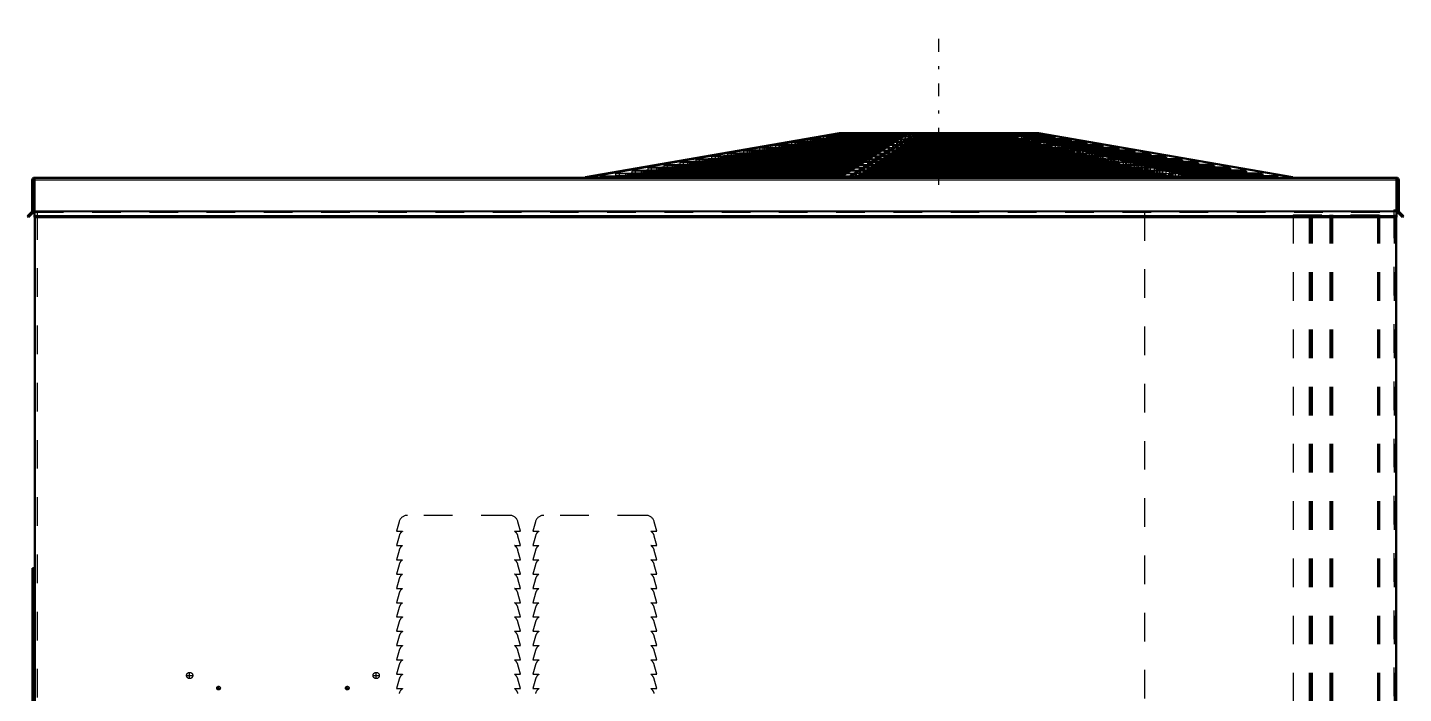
# Model space of a CAD drawing. Header units: inches. Extents: x -24.5 to 24.2, y -0.3 to 59.
# Drawn here: x -24.04 to 24.04, y 35.78 to 59.05 of the extents above; entities that cross this region are included whole.
import ezdxf

# ---------------------------------------------------------------- set-up
doc = ezdxf.new("R2010")
doc.units = ezdxf.units.IN
doc.header["$MEASUREMENT"] = 0
doc.linetypes.add('Center', pattern=[1.5, 0.45, -0.5, 0.05, -0.5])
doc.linetypes.add('Dashed', pattern=[2, 1, -1])
for name, color, linetype, lineweight in [('2d ConnectionPoints', 7, 'Continuous', 50), ('AM_0', 7, 'Continuous', 50), ('AM_4', 3, 'Continuous', 25), ('AM_7', 7, 'Center', 25), ('AM_9', 6, 'Dashed', 25)]:
    doc.layers.add(name, color=color, linetype=linetype, lineweight=lineweight)

msp = doc.modelspace()

# ---------------------------------------------------------------- linework, layer by layer
at = {"layer": '2d ConnectionPoints'}
msp.add_point((0, 53.8), dxfattribs=at)
msp.add_point((0, 53.8), dxfattribs=at)
at = {"layer": 'AM_0'}
for p, q in [((4.33, 55.358), (-4.546, 53.817)), ((-4.465, 53.817), (4.411, 55.358)), ((11.288, 55.358), (4.33, 55.358)), ((6.737, 55.358), (4.358, 53.817)), ((4.497, 55.329), (4.39, 55.309)), ((4.39, 55.309), (6.66, 55.309)), ((4.39, 55.309), (4.39, 55.25)), ((4.497, 55.329), (6.691, 55.329)), ((4.653, 55.358), (4.653, 55.329)), ((4.66, 53.817), (7.039, 55.358)), ((7.062, 55.329), (7.033, 55.309)), ((7.033, 55.309), (10.231, 55.309)), ((7.033, 55.309), (7.033, 55.25)), ((7.062, 55.329), (10.152, 55.329)), ((7.104, 55.358), (7.104, 55.329)), ((10.038, 55.358), (10.038, 55.329)), ((10.231, 55.309), (10.152, 55.329)), ((10.215, 55.358), (16.713, 53.817)), ((10.231, 55.309), (10.231, 55.25)), ((16.935, 53.817), (10.437, 55.358)), ((10.573, 55.329), (11.283, 55.329)), ((10.657, 55.309), (11.394, 55.309)), ((11.121, 55.329), (11.121, 55.358)), ((11.394, 55.309), (11.283, 55.329)), ((11.288, 55.358), (20.164, 53.817)), ((11.394, 55.25), (11.394, 55.309)), ((1.911, 54.852), (1.795, 54.83)), ((1.795, 54.83), (1.795, 54.752)), ((1.795, 54.83), (5.922, 54.83)), ((1.911, 54.852), (5.955, 54.852)), ((2.45, 54.951), (2.333, 54.93)), ((2.333, 54.93), (2.333, 54.852)), ((2.333, 54.93), (6.073, 54.93)), ((2.45, 54.951), (6.106, 54.951)), ((2.988, 55.051), (2.872, 55.029)), ((2.872, 55.029), (2.872, 54.951)), ((2.872, 55.029), (6.228, 55.029)), ((2.988, 55.051), (6.261, 55.051)), ((3.517, 55.148), (3.401, 55.127)), ((3.401, 55.127), (3.401, 55.051)), ((3.401, 55.127), (6.379, 55.127)), ((3.517, 55.148), (6.413, 55.148)), ((4.067, 55.25), (3.951, 55.228)), ((3.951, 55.228), (3.951, 55.148)), ((3.951, 55.228), (6.534, 55.228)), ((4.067, 55.25), (6.567, 55.25)), ((6.369, 54.852), (6.338, 54.83)), ((6.338, 54.83), (12.131, 54.83)), ((6.338, 54.83), (6.338, 54.752)), ((6.369, 54.852), (12.046, 54.852)), ((6.513, 54.951), (6.482, 54.93)), ((6.482, 54.93), (11.737, 54.93)), ((6.482, 54.93), (6.482, 54.852)), ((6.513, 54.951), (11.651, 54.951)), ((6.658, 55.051), (6.627, 55.029)), ((6.627, 55.029), (11.342, 55.029)), ((6.627, 55.029), (6.627, 54.951)), ((6.658, 55.051), (11.257, 55.051)), ((6.799, 55.148), (6.768, 55.127)), ((6.768, 55.127), (10.955, 55.127)), ((6.768, 55.127), (6.768, 55.051)), ((6.799, 55.148), (10.87, 55.148)), ((6.947, 55.25), (6.916, 55.228)), ((6.916, 55.228), (10.552, 55.228)), ((6.916, 55.228), (6.916, 55.148)), ((6.947, 55.25), (10.467, 55.25)), ((10.552, 55.228), (10.467, 55.25)), ((10.552, 55.228), (10.552, 55.148)), ((10.955, 55.127), (10.87, 55.148)), ((10.908, 55.25), (11.728, 55.25)), ((10.955, 55.127), (10.955, 55.051)), ((10.998, 55.228), (11.848, 55.228)), ((11.342, 55.029), (11.257, 55.051)), ((11.336, 55.148), (12.297, 55.148)), ((11.342, 55.029), (11.342, 54.951)), ((11.426, 55.127), (12.417, 55.127)), ((11.737, 54.93), (11.651, 54.951)), ((11.848, 55.228), (11.728, 55.25)), ((11.737, 54.93), (11.737, 54.852)), ((11.747, 55.051), (12.844, 55.051)), ((11.838, 55.029), (12.964, 55.029)), ((11.848, 55.148), (11.848, 55.228)), ((12.131, 54.83), (12.046, 54.852)), ((12.131, 54.83), (12.131, 54.752)), ((12.166, 54.951), (13.401, 54.951)), ((12.257, 54.93), (13.522, 54.93)), ((12.417, 55.127), (12.297, 55.148)), ((12.417, 55.051), (12.417, 55.127)), ((12.586, 54.852), (13.959, 54.852)), ((12.676, 54.83), (14.079, 54.83)), ((12.964, 55.029), (12.844, 55.051)), ((12.964, 54.951), (12.964, 55.029)), ((13.522, 54.93), (13.401, 54.951)), ((13.522, 54.852), (13.522, 54.93)), ((14.079, 54.83), (13.959, 54.852)), ((14.079, 54.752), (14.079, 54.83)), ((-0.784, 54.354), (-0.9, 54.333)), ((-0.9, 54.333), (-0.9, 54.255)), ((-0.9, 54.333), (5.152, 54.333)), ((-0.784, 54.354), (5.186, 54.354)), ((-0.245, 54.454), (-0.36, 54.432)), ((-0.36, 54.432), (-0.36, 54.354)), ((-0.36, 54.432), (5.307, 54.432)), ((-0.245, 54.454), (5.34, 54.454)), ((0.295, 54.553), (0.179, 54.532)), ((0.179, 54.532), (0.179, 54.454)), ((0.179, 54.532), (5.461, 54.532)), ((0.295, 54.553), (5.495, 54.553)), ((0.833, 54.653), (0.717, 54.631)), ((0.717, 54.631), (0.717, 54.553)), ((0.717, 54.631), (5.612, 54.631)), ((0.833, 54.653), (5.646, 54.653)), ((1.372, 54.752), (1.256, 54.731)), ((1.256, 54.731), (1.256, 54.653)), ((1.256, 54.731), (5.767, 54.731)), ((1.372, 54.752), (5.8, 54.752)), ((5.647, 54.354), (5.616, 54.333)), ((5.616, 54.333), (14.103, 54.333)), ((5.616, 54.333), (5.616, 54.255)), ((5.647, 54.354), (14.018, 54.354)), ((5.791, 54.454), (5.76, 54.432)), ((5.76, 54.432), (13.708, 54.432)), ((5.76, 54.432), (5.76, 54.354)), ((5.791, 54.454), (13.624, 54.454)), ((5.936, 54.553), (5.905, 54.532)), ((5.905, 54.532), (13.314, 54.532)), ((5.905, 54.532), (5.905, 54.454)), ((5.936, 54.553), (13.229, 54.553)), ((6.08, 54.653), (6.049, 54.631)), ((6.049, 54.631), (12.92, 54.631)), ((6.049, 54.631), (6.049, 54.553)), ((6.08, 54.653), (12.835, 54.653)), ((6.224, 54.752), (6.193, 54.731)), ((6.193, 54.731), (12.525, 54.731)), ((6.193, 54.731), (6.193, 54.653)), ((6.224, 54.752), (12.44, 54.752)), ((12.525, 54.731), (12.44, 54.752)), ((12.525, 54.731), (12.525, 54.653)), ((12.92, 54.631), (12.835, 54.653)), ((12.92, 54.631), (12.92, 54.553)), ((13.006, 54.752), (14.517, 54.752)), ((13.096, 54.731), (14.637, 54.731)), ((13.314, 54.532), (13.229, 54.553)), ((13.314, 54.532), (13.314, 54.454)), ((13.425, 54.653), (15.075, 54.653)), ((13.516, 54.631), (15.195, 54.631)), ((13.708, 54.432), (13.624, 54.454)), ((13.708, 54.432), (13.708, 54.354)), ((13.844, 54.553), (15.632, 54.553)), ((13.935, 54.532), (15.752, 54.532)), ((14.103, 54.333), (14.018, 54.354)), ((14.103, 54.333), (14.103, 54.255)), ((14.264, 54.454), (16.19, 54.454)), ((14.354, 54.432), (16.31, 54.432)), ((14.637, 54.731), (14.517, 54.752)), ((14.637, 54.653), (14.637, 54.731)), ((14.684, 54.354), (16.748, 54.354)), ((14.774, 54.333), (16.868, 54.333)), ((15.195, 54.631), (15.075, 54.653)), ((15.195, 54.553), (15.195, 54.631)), ((15.752, 54.532), (15.632, 54.553)), ((15.752, 54.454), (15.752, 54.532)), ((16.31, 54.432), (16.19, 54.454)), ((16.31, 54.354), (16.31, 54.432)), ((16.868, 54.333), (16.748, 54.354)), ((16.868, 54.255), (16.868, 54.333)), ((-3.478, 53.857), (-3.594, 53.835)), ((-3.478, 53.857), (4.417, 53.857)), ((-2.949, 53.954), (-3.065, 53.933)), ((-3.065, 53.933), (-3.065, 53.857)), ((-3.065, 53.933), (4.535, 53.933)), ((-2.949, 53.954), (4.568, 53.954)), ((-2.399, 54.056), (-2.515, 54.034)), ((-2.515, 54.034), (-2.515, 53.954)), ((-2.515, 54.034), (4.693, 54.034)), ((-2.399, 54.056), (4.726, 54.056)), ((-1.861, 54.155), (-1.977, 54.134)), ((-1.977, 54.134), (-1.977, 54.056)), ((-1.977, 54.134), (4.847, 54.134)), ((-1.861, 54.155), (4.88, 54.155)), ((-1.322, 54.255), (-1.438, 54.233)), ((-1.438, 54.233), (-1.438, 54.155)), ((-1.438, 54.233), (4.998, 54.233)), ((-1.322, 54.255), (5.031, 54.255)), ((4.925, 53.857), (4.894, 53.835)), ((4.925, 53.857), (15.991, 53.857)), ((5.067, 53.954), (5.036, 53.933)), ((5.036, 53.933), (15.689, 53.933)), ((5.036, 53.933), (5.036, 53.857)), ((5.067, 53.954), (15.604, 53.954)), ((5.214, 54.056), (5.183, 54.034)), ((5.183, 54.034), (15.285, 54.034)), ((5.183, 54.034), (5.183, 53.954)), ((5.214, 54.056), (15.201, 54.056)), ((5.358, 54.155), (5.327, 54.134)), ((5.327, 54.134), (14.892, 54.134)), ((5.327, 54.134), (5.327, 54.056)), ((5.358, 54.155), (14.807, 54.155)), ((5.503, 54.255), (5.472, 54.233)), ((5.472, 54.233), (14.497, 54.233)), ((5.472, 54.233), (5.472, 54.155)), ((5.503, 54.255), (14.412, 54.255)), ((14.497, 54.233), (14.412, 54.255)), ((14.497, 54.233), (14.497, 54.155)), ((14.892, 54.134), (14.807, 54.155)), ((14.892, 54.134), (14.892, 54.056)), ((15.102, 54.255), (17.305, 54.255)), ((15.193, 54.233), (17.425, 54.233)), ((15.285, 54.034), (15.201, 54.056)), ((15.285, 54.034), (15.285, 53.954)), ((15.522, 54.155), (17.863, 54.155)), ((15.689, 53.933), (15.604, 53.954)), ((15.612, 54.134), (17.983, 54.134)), ((15.689, 53.933), (15.689, 53.857)), ((15.944, 54.056), (18.42, 54.056)), ((16.075, 53.835), (15.991, 53.857)), ((16.031, 54.034), (18.54, 54.034)), ((16.369, 53.954), (18.99, 53.954)), ((16.46, 53.933), (19.11, 53.933)), ((16.781, 53.857), (19.537, 53.857)), ((17.425, 54.233), (17.305, 54.255)), ((17.425, 54.155), (17.425, 54.233)), ((17.983, 54.134), (17.863, 54.155)), ((17.983, 54.056), (17.983, 54.134)), ((18.54, 54.034), (18.42, 54.056)), ((18.54, 53.954), (18.54, 54.034)), ((19.11, 53.933), (18.99, 53.954)), ((19.11, 53.857), (19.11, 53.933)), ((19.657, 53.835), (19.537, 53.857)), ((-23.877, 53.72), (-23.877, 52.636)), ((23.797, 53.8), (-23.797, 53.8)), ((-23.797, 53.8), (-23.797, 52.426)), ((-23.782, 53.8), (-23.782, 53.793)), ((23.782, 53.793), (-23.782, 53.793)), ((-4.546, 53.817), (-4.465, 53.817)), ((-4.546, 53.817), (-4.546, 53.8)), ((-4.465, 53.817), (-4.465, 53.8)), ((-3.594, 53.835), (-3.594, 53.8)), ((-3.594, 53.835), (4.384, 53.835)), ((4.358, 53.817), (4.66, 53.817)), ((4.358, 53.817), (4.358, 53.8)), ((4.66, 53.817), (4.66, 53.8)), ((4.894, 53.835), (16.075, 53.835)), ((4.894, 53.835), (4.894, 53.8)), ((16.075, 53.835), (16.075, 53.8)), ((16.713, 53.817), (16.713, 53.8)), ((16.713, 53.817), (16.935, 53.817)), ((16.871, 53.835), (19.657, 53.835)), ((16.935, 53.817), (16.935, 53.8)), ((19.657, 53.8), (19.657, 53.835)), ((20.164, 53.817), (20.164, 53.8)), ((23.782, 53.8), (23.782, 53.793)), ((23.797, 53.8), (23.797, 52.426)), ((23.878, 52.636), (23.878, 53.72)), ((-23.887, 52.612), (-24.041, 52.459)), ((-24.041, 52.459), (-24.008, 52.426)), ((-24.008, 52.426), (-23.812, 52.622)), ((-23.812, 52.622), (-23.797, 52.622)), ((23.797, 52.459), (-23.797, 52.459)), ((23.797, 52.426), (-23.797, 52.426)), ((-23.782, 52.426), (-23.782, 4.475)), ((23.782, 52.426), (23.782, 4.475)), ((23.797, 52.622), (23.812, 52.622)), ((23.812, 52.622), (24.008, 52.426)), ((24.041, 52.459), (23.887, 52.612)), ((24.008, 52.426), (24.041, 52.459)), ((-23.861, 40.159), (-23.782, 40.159)), ((-23.861, 40.159), (-23.861, 29)), ((-23.861, 39.659), (-23.782, 39.659)), ((-23.861, 38.346), (-23.782, 38.346))]:
    msp.add_line(p, q, dxfattribs=at)
for centre, radius, start, end in [((-23.798, 53.72), 0.08, 90, 180), ((23.798, 53.72), 0.08, 360, 90), ((-23.911, 52.636), 0.034, 315, 360), ((23.911, 52.636), 0.034, 180, 225)]:
    msp.add_arc(centre, radius, start, end, dxfattribs=at)
at = {"layer": 'AM_4'}
for p, q in [((23.797, 53.72), (-23.797, 53.72)), ((23.797, 52.636), (-23.797, 52.636)), ((23.797, 52.612), (-23.797, 52.612))]:
    msp.add_line(p, q, dxfattribs=at)
at = {"layer": 'AM_7'}
for p, q in [((7.809, 53.55), (7.809, 59.05)), ((-18.489, 36.412), (-18.261, 36.412)), ((-18.375, 36.298), (-18.375, 36.526)), ((-11.971, 36.412), (-11.743, 36.412)), ((-11.857, 36.298), (-11.857, 36.526)), ((-17.433, 35.97), (-17.299, 35.97)), ((-17.366, 35.903), (-17.366, 36.037)), ((-12.933, 35.97), (-12.799, 35.97)), ((-12.866, 35.903), (-12.866, 36.037))]:
    msp.add_line(p, q, dxfattribs=at)
at = {"layer": 'AM_9'}
for p, q in [((-1.317, 53.817), (5.181, 55.358)), ((5.403, 55.358), (-1.095, 53.817)), ((4.335, 55.329), (4.224, 55.309)), ((4.224, 55.309), (4.224, 53.8)), ((4.39, 55.309), (4.224, 55.309)), ((4.309, 55.309), (4.416, 55.329)), ((4.309, 55.309), (4.309, 53.8)), ((4.335, 55.329), (4.335, 53.8)), ((4.496, 55.329), (4.335, 55.329)), ((4.416, 55.329), (4.416, 53.8)), ((4.496, 55.358), (4.496, 53.8)), ((4.497, 55.329), (4.497, 53.8)), ((4.572, 55.358), (4.572, 53.8)), ((4.653, 55.329), (4.653, 53.8)), ((4.742, 55.358), (4.742, 55.016)), ((4.844, 55.308), (4.844, 55.358)), ((4.844, 55.308), (7.542, 55.308)), ((4.868, 55.308), (4.868, 55.358)), ((4.905, 55.308), (4.905, 55.358)), ((4.928, 55.308), (4.928, 55.358)), ((5.117, 55.016), (5.117, 55.358)), ((5.244, 55.329), (5.166, 55.309)), ((5.166, 55.309), (5.166, 53.8)), ((5.244, 55.329), (5.244, 53.8)), ((5.359, 55.358), (5.359, 53.8)), ((5.387, 55.309), (5.466, 55.329)), ((5.387, 55.309), (5.387, 53.8)), ((5.466, 55.329), (5.466, 53.8)), ((5.58, 55.358), (5.58, 53.8)), ((5.613, 55.016), (5.613, 55.358)), ((5.988, 55.016), (5.988, 55.358)), ((6.495, 55.308), (6.495, 55.358)), ((6.506, 55.308), (6.506, 55.358)), ((6.555, 55.308), (6.555, 55.358)), ((6.565, 55.308), (6.565, 55.358)), ((7.033, 55.309), (6.66, 55.309)), ((7.062, 55.329), (6.691, 55.329)), ((6.731, 55.309), (6.76, 55.329)), ((6.731, 55.309), (6.731, 53.8)), ((6.76, 55.329), (6.76, 53.8)), ((6.801, 55.358), (6.801, 53.8)), ((7.062, 55.329), (7.062, 53.8)), ((7.076, 55.308), (7.076, 55.358)), ((7.091, 55.308), (7.091, 55.358)), ((7.104, 55.329), (7.104, 53.8)), ((7.179, 55.308), (7.179, 55.358)), ((7.192, 55.308), (7.192, 55.358)), ((7.434, 55.016), (7.434, 55.358)), ((7.484, 55.308), (7.484, 55.358)), ((7.499, 55.308), (7.499, 55.358)), ((7.53, 55.308), (7.53, 55.358)), ((7.542, 55.308), (7.542, 55.358)), ((8.076, 55.308), (8.076, 55.358)), ((8.076, 55.308), (10.774, 55.308)), ((8.088, 55.308), (8.088, 55.358)), ((8.119, 55.308), (8.119, 55.358)), ((8.134, 55.308), (8.134, 55.358)), ((8.184, 55.016), (8.184, 55.358)), ((8.426, 55.308), (8.426, 55.358)), ((8.439, 55.308), (8.439, 55.358)), ((8.514, 55.358), (8.514, 53.8)), ((8.527, 55.308), (8.527, 55.358)), ((8.542, 55.308), (8.542, 55.358)), ((8.556, 55.329), (8.585, 55.309)), ((8.556, 55.329), (8.556, 53.8)), ((10.958, 53.817), (8.579, 55.358)), ((8.585, 55.309), (8.585, 53.8)), ((8.817, 55.358), (8.817, 53.8)), ((8.887, 55.309), (8.858, 55.329)), ((8.858, 55.329), (8.858, 53.8)), ((8.881, 55.358), (11.26, 53.817)), ((8.887, 55.309), (8.887, 53.8)), ((9.053, 55.308), (9.053, 55.358)), ((9.063, 55.308), (9.063, 55.358)), ((9.112, 55.308), (9.112, 55.358)), ((9.123, 55.308), (9.123, 55.358)), ((9.63, 55.358), (9.63, 55.016)), ((10.005, 55.016), (10.005, 55.358)), ((10.038, 55.329), (10.038, 53.8)), ((10.573, 55.329), (10.152, 55.329)), ((10.152, 55.329), (10.152, 53.8)), ((10.657, 55.309), (10.231, 55.309)), ((10.259, 55.358), (10.259, 53.8)), ((10.374, 55.329), (10.374, 53.8)), ((10.374, 55.329), (10.452, 55.309)), ((10.452, 55.309), (10.452, 53.8)), ((10.501, 55.016), (10.501, 55.358)), ((10.69, 55.308), (10.69, 55.358)), ((10.713, 55.308), (10.713, 55.358)), ((10.75, 55.308), (10.75, 55.358)), ((10.774, 55.308), (10.774, 55.358)), ((10.876, 55.016), (10.876, 55.358)), ((10.965, 55.358), (10.965, 53.8)), ((11.046, 55.358), (11.046, 53.8)), ((11.121, 55.329), (11.228, 55.309)), ((11.121, 55.329), (11.121, 53.8)), ((11.121, 53.8), (11.121, 55.329)), ((11.202, 55.329), (11.202, 53.8)), ((11.309, 55.309), (11.202, 55.329)), ((20.083, 53.817), (11.207, 55.358)), ((11.228, 55.309), (11.228, 53.8)), ((11.283, 53.8), (11.283, 55.329)), ((11.309, 55.309), (11.309, 53.8)), ((1.659, 54.852), (1.539, 54.83)), ((1.539, 54.83), (1.539, 53.8)), ((1.795, 54.83), (1.539, 54.83)), ((1.659, 54.852), (1.659, 53.8)), ((1.911, 54.852), (1.659, 54.852)), ((1.714, 54.83), (1.83, 54.852)), ((1.714, 54.83), (1.714, 53.8)), ((1.83, 54.852), (1.83, 53.8)), ((1.911, 54.852), (1.911, 53.8)), ((2.217, 54.951), (2.096, 54.93)), ((2.096, 54.93), (2.096, 53.8)), ((2.333, 54.93), (2.096, 54.93)), ((2.217, 54.951), (2.217, 53.8)), ((2.45, 54.951), (2.217, 54.951)), ((2.252, 54.93), (2.369, 54.951)), ((2.252, 54.93), (2.252, 53.8)), ((2.333, 54.852), (2.333, 53.8)), ((2.369, 54.951), (2.369, 53.8)), ((2.45, 54.951), (2.45, 53.8)), ((2.774, 55.051), (2.654, 55.029)), ((2.872, 55.029), (2.654, 55.029)), ((2.654, 55.029), (2.654, 53.8)), ((2.774, 55.051), (2.774, 53.8)), ((2.988, 55.051), (2.774, 55.051)), ((2.791, 55.029), (2.907, 55.051)), ((2.791, 55.029), (2.791, 53.8)), ((2.872, 54.951), (2.872, 53.8)), ((2.907, 55.051), (2.907, 53.8)), ((2.988, 55.051), (2.988, 53.8)), ((3.321, 55.148), (3.201, 55.127)), ((3.401, 55.127), (3.201, 55.127)), ((3.201, 55.127), (3.201, 53.8)), ((3.351, 54.852), (3.266, 54.83)), ((3.266, 54.83), (3.266, 53.8)), ((3.32, 55.127), (3.436, 55.148)), ((3.32, 55.127), (3.32, 53.8)), ((3.321, 55.148), (3.321, 53.8)), ((3.517, 55.148), (3.321, 55.148)), ((3.351, 54.852), (3.351, 53.8)), ((3.401, 55.051), (3.401, 53.8)), ((3.436, 55.148), (3.436, 53.8)), ((3.487, 54.83), (3.572, 54.852)), ((3.487, 54.83), (3.487, 53.8)), ((3.517, 55.148), (3.517, 53.8)), ((3.572, 54.852), (3.572, 53.8)), ((3.746, 54.951), (3.66, 54.93)), ((3.66, 54.93), (3.66, 53.8)), ((3.746, 54.951), (3.746, 53.8)), ((3.89, 55.25), (3.77, 55.228)), ((3.77, 55.228), (3.77, 53.8)), ((3.951, 55.228), (3.77, 55.228)), ((3.87, 55.228), (3.986, 55.25)), ((3.87, 55.228), (3.87, 53.8)), ((3.881, 54.93), (3.967, 54.951)), ((3.881, 54.93), (3.881, 53.8)), ((3.89, 55.25), (3.89, 53.8)), ((4.067, 55.25), (3.89, 55.25)), ((3.951, 55.148), (3.951, 53.8)), ((3.967, 54.951), (3.967, 53.8)), ((3.986, 55.25), (3.986, 53.8)), ((4.14, 55.051), (4.055, 55.029)), ((4.055, 55.029), (4.055, 53.8)), ((4.067, 55.25), (4.067, 53.8)), ((4.14, 55.051), (4.14, 53.8)), ((4.276, 55.029), (4.361, 55.051)), ((4.276, 55.029), (4.276, 53.8)), ((4.361, 55.051), (4.361, 53.8)), ((4.39, 55.25), (4.39, 53.8)), ((4.527, 55.148), (4.442, 55.127)), ((4.442, 55.127), (4.442, 53.8)), ((4.527, 55.148), (4.527, 53.8)), ((4.663, 55.127), (4.748, 55.148)), ((4.663, 55.127), (4.663, 53.8)), ((4.742, 55.016), (5.988, 55.016)), ((4.748, 55.148), (4.748, 53.8)), ((4.929, 55.25), (4.844, 55.228)), ((4.844, 55.228), (4.844, 53.8)), ((4.929, 55.25), (4.929, 53.8)), ((5.066, 55.228), (5.151, 55.25)), ((5.066, 55.228), (5.066, 53.8)), ((5.151, 55.25), (5.151, 53.8)), ((6.338, 54.83), (5.922, 54.83)), ((6.369, 54.852), (5.955, 54.852)), ((6.036, 54.83), (6.067, 54.852)), ((6.036, 54.83), (6.036, 53.8)), ((6.067, 54.852), (6.067, 53.8)), ((6.482, 54.93), (6.073, 54.93)), ((6.513, 54.951), (6.106, 54.951)), ((6.18, 54.93), (6.211, 54.951)), ((6.18, 54.93), (6.18, 53.8)), ((6.211, 54.951), (6.211, 53.8)), ((6.627, 55.029), (6.228, 55.029)), ((6.658, 55.051), (6.261, 55.051)), ((6.324, 55.029), (6.355, 55.051)), ((6.324, 55.029), (6.324, 53.8)), ((6.355, 55.051), (6.355, 53.8)), ((6.369, 54.852), (6.369, 53.8)), ((6.768, 55.127), (6.379, 55.127)), ((6.799, 55.148), (6.413, 55.148)), ((6.466, 55.127), (6.497, 55.148)), ((6.466, 55.127), (6.466, 53.8)), ((6.482, 54.852), (6.482, 53.8)), ((6.497, 55.148), (6.497, 53.8)), ((6.513, 54.951), (6.513, 53.8)), ((6.916, 55.228), (6.534, 55.228)), ((6.947, 55.25), (6.567, 55.25)), ((6.613, 55.228), (6.644, 55.25)), ((6.613, 55.228), (6.613, 53.8)), ((6.627, 54.951), (6.627, 53.8)), ((6.644, 55.25), (6.644, 53.8)), ((6.658, 55.051), (6.658, 53.8)), ((6.768, 55.051), (6.768, 53.8)), ((6.799, 55.148), (6.799, 53.8)), ((6.916, 55.148), (6.916, 53.8)), ((6.947, 55.25), (6.947, 53.8)), ((7.033, 55.25), (7.033, 53.8)), ((7.434, 55.016), (8.184, 55.016)), ((8.671, 55.25), (8.702, 55.228)), ((8.671, 55.25), (8.671, 53.8)), ((8.702, 55.228), (8.702, 53.8)), ((8.819, 55.148), (8.819, 53.8)), ((8.819, 55.148), (8.85, 55.127)), ((8.85, 55.127), (8.85, 53.8)), ((8.96, 55.051), (8.991, 55.029)), ((8.96, 55.051), (8.96, 53.8)), ((9.005, 55.228), (8.974, 55.25)), ((8.974, 55.25), (8.974, 53.8)), ((8.991, 55.029), (8.991, 53.8)), ((9.005, 55.228), (9.005, 53.8)), ((9.105, 54.951), (9.136, 54.93)), ((9.105, 54.951), (9.105, 53.8)), ((9.152, 55.127), (9.121, 55.148)), ((9.121, 55.148), (9.121, 53.8)), ((9.136, 54.93), (9.136, 53.8)), ((9.152, 55.127), (9.152, 53.8)), ((9.249, 54.852), (9.28, 54.83)), ((9.249, 54.852), (9.249, 53.8)), ((9.294, 55.029), (9.263, 55.051)), ((9.263, 55.051), (9.263, 53.8)), ((9.28, 54.83), (9.28, 53.8)), ((9.294, 55.029), (9.294, 53.8)), ((9.438, 54.93), (9.407, 54.951)), ((9.407, 54.951), (9.407, 53.8)), ((9.438, 54.93), (9.438, 53.8)), ((9.582, 54.83), (9.551, 54.852)), ((9.551, 54.852), (9.551, 53.8)), ((9.582, 54.83), (9.582, 53.8)), ((9.63, 55.016), (10.876, 55.016)), ((10.231, 55.25), (10.231, 53.8)), ((10.908, 55.25), (10.467, 55.25)), ((10.467, 55.25), (10.467, 53.8)), ((10.552, 55.148), (10.551, 53.8)), ((10.998, 55.228), (10.552, 55.228)), ((10.689, 55.25), (10.689, 53.8)), ((10.689, 55.25), (10.774, 55.228)), ((10.774, 55.228), (10.774, 53.8)), ((11.336, 55.148), (10.87, 55.148)), ((10.87, 55.148), (10.87, 53.8)), ((11.426, 55.127), (10.955, 55.127)), ((10.955, 55.051), (10.955, 53.8)), ((11.091, 55.148), (11.091, 53.8)), ((11.091, 55.148), (11.176, 55.127)), ((11.176, 55.127), (11.176, 53.8)), ((11.257, 55.051), (11.747, 55.051)), ((11.257, 55.051), (11.257, 53.8)), ((11.838, 55.029), (11.342, 55.029)), ((11.342, 54.951), (11.342, 53.8)), ((11.394, 53.8), (11.394, 55.25)), ((11.478, 55.051), (11.478, 53.8)), ((11.478, 55.051), (11.563, 55.029)), ((11.551, 55.25), (11.551, 53.8)), ((11.551, 55.25), (11.667, 55.228)), ((11.563, 55.029), (11.563, 53.8)), ((11.632, 55.25), (11.632, 53.8)), ((11.748, 55.228), (11.632, 55.25)), ((11.651, 54.951), (12.166, 54.951)), ((11.651, 54.951), (11.651, 53.8)), ((11.667, 55.228), (11.667, 53.8)), ((11.728, 53.8), (11.728, 55.25)), ((12.257, 54.93), (11.737, 54.93)), ((11.737, 54.852), (11.737, 53.8)), ((11.748, 55.228), (11.748, 53.8)), ((11.848, 53.8), (11.848, 55.148)), ((11.872, 54.951), (11.872, 53.8)), ((11.872, 54.951), (11.958, 54.93)), ((11.958, 54.93), (11.958, 53.8)), ((12.586, 54.852), (12.046, 54.852)), ((12.046, 54.852), (12.046, 53.8)), ((12.101, 55.148), (12.101, 53.8)), ((12.101, 55.148), (12.217, 55.127)), ((12.676, 54.83), (12.131, 54.83)), ((12.182, 55.148), (12.182, 53.8)), ((12.298, 55.127), (12.182, 55.148)), ((12.217, 55.127), (12.217, 53.8)), ((12.267, 54.852), (12.267, 53.8)), ((12.267, 54.852), (12.352, 54.83)), ((12.297, 53.8), (12.297, 55.148)), ((12.298, 55.127), (12.298, 53.8)), ((12.352, 54.83), (12.352, 53.8)), ((12.417, 53.8), (12.417, 55.051)), ((12.63, 55.051), (12.746, 55.029)), ((12.63, 55.051), (12.63, 53.8)), ((12.711, 55.051), (12.711, 53.8)), ((12.827, 55.029), (12.711, 55.051)), ((12.746, 55.029), (12.746, 53.8)), ((12.827, 55.029), (12.827, 53.8)), ((12.844, 53.8), (12.844, 55.051)), ((12.964, 53.8), (12.964, 54.951)), ((13.168, 54.951), (13.168, 53.8)), ((13.168, 54.951), (13.285, 54.93)), ((13.249, 54.951), (13.249, 53.8)), ((13.366, 54.93), (13.249, 54.951)), ((13.285, 54.93), (13.285, 53.8)), ((13.366, 54.93), (13.366, 53.8)), ((13.401, 53.8), (13.401, 54.951)), ((13.522, 53.8), (13.522, 54.852)), ((13.707, 54.852), (13.823, 54.83)), ((13.707, 54.852), (13.707, 53.8)), ((13.788, 54.852), (13.788, 53.8)), ((13.904, 54.83), (13.788, 54.852)), ((13.823, 54.83), (13.823, 53.8)), ((13.904, 54.83), (13.904, 53.8)), ((13.959, 53.8), (13.959, 54.852)), ((-1.13, 54.354), (-1.25, 54.333)), ((-1.25, 54.333), (-1.25, 53.8)), ((-0.9, 54.333), (-1.25, 54.333)), ((-1.13, 54.354), (-1.13, 53.8)), ((-0.784, 54.354), (-1.13, 54.354)), ((-0.981, 54.333), (-0.865, 54.354)), ((-0.981, 54.333), (-0.981, 53.8)), ((-0.865, 54.354), (-0.865, 53.8)), ((-0.784, 54.354), (-0.784, 53.8)), ((-0.572, 54.454), (-0.692, 54.432)), ((-0.692, 54.432), (-0.692, 53.8)), ((-0.36, 54.432), (-0.692, 54.432)), ((-0.572, 54.454), (-0.572, 53.8)), ((-0.245, 54.454), (-0.572, 54.454)), ((-0.441, 54.432), (-0.326, 54.454)), ((-0.441, 54.432), (-0.441, 53.8)), ((-0.36, 54.354), (-0.36, 53.8)), ((-0.326, 54.454), (-0.326, 53.8)), ((-0.245, 54.454), (-0.245, 53.8)), ((-0.014, 54.553), (-0.134, 54.532)), ((0.179, 54.532), (-0.134, 54.532)), ((-0.134, 54.532), (-0.134, 53.8)), ((-0.014, 54.553), (-0.014, 53.8)), ((0.295, 54.553), (-0.014, 54.553)), ((0.098, 54.532), (0.214, 54.553)), ((0.098, 54.532), (0.098, 53.8)), ((0.179, 54.454), (0.179, 53.8)), ((0.214, 54.553), (0.214, 53.8)), ((0.295, 54.553), (0.295, 53.8)), ((0.543, 54.653), (0.423, 54.631)), ((0.423, 54.631), (0.423, 53.8)), ((0.717, 54.631), (0.423, 54.631)), ((0.543, 54.653), (0.543, 53.8)), ((0.833, 54.653), (0.543, 54.653)), ((0.636, 54.631), (0.752, 54.653)), ((0.636, 54.631), (0.636, 53.8)), ((0.717, 54.553), (0.717, 53.8)), ((0.752, 54.653), (0.752, 53.8)), ((0.833, 54.653), (0.833, 53.8)), ((1.101, 54.752), (0.981, 54.731)), ((1.256, 54.731), (0.981, 54.731)), ((0.981, 54.731), (0.981, 53.8)), ((1.101, 54.752), (1.101, 53.8)), ((1.372, 54.752), (1.101, 54.752)), ((1.175, 54.731), (1.291, 54.752)), ((1.175, 54.731), (1.175, 53.8)), ((1.256, 54.653), (1.256, 53.8)), ((1.291, 54.752), (1.291, 53.8)), ((1.378, 54.354), (1.294, 54.333)), ((1.294, 54.333), (1.294, 53.8)), ((1.372, 54.752), (1.372, 53.8)), ((1.378, 54.354), (1.378, 53.8)), ((1.515, 54.333), (1.6, 54.354)), ((1.515, 54.333), (1.515, 53.8)), ((1.6, 54.354), (1.6, 53.8)), ((1.773, 54.454), (1.688, 54.432)), ((1.688, 54.432), (1.688, 53.8)), ((1.773, 54.454), (1.773, 53.8)), ((1.795, 54.752), (1.795, 53.8)), ((1.91, 54.432), (1.994, 54.454)), ((1.91, 54.432), (1.91, 53.8)), ((1.994, 54.454), (1.994, 53.8)), ((2.168, 54.553), (2.083, 54.532)), ((2.083, 54.532), (2.083, 53.8)), ((2.168, 54.553), (2.168, 53.8)), ((2.304, 54.532), (2.389, 54.553)), ((2.304, 54.532), (2.304, 53.8)), ((2.389, 54.553), (2.389, 53.8)), ((2.562, 54.653), (2.477, 54.631)), ((2.477, 54.631), (2.477, 53.8)), ((2.562, 54.653), (2.562, 53.8)), ((2.698, 54.631), (2.783, 54.653)), ((2.698, 54.631), (2.698, 53.8)), ((2.783, 54.653), (2.783, 53.8)), ((2.956, 54.752), (2.871, 54.731)), ((2.871, 54.731), (2.871, 53.8)), ((2.956, 54.752), (2.956, 53.8)), ((3.093, 54.731), (3.178, 54.752)), ((3.093, 54.731), (3.093, 53.8)), ((3.178, 54.752), (3.178, 53.8)), ((5.616, 54.333), (5.152, 54.333)), ((5.647, 54.354), (5.186, 54.354)), ((5.76, 54.432), (5.307, 54.432)), ((5.314, 54.333), (5.345, 54.354)), ((5.314, 54.333), (5.314, 53.8)), ((5.791, 54.454), (5.34, 54.454)), ((5.345, 54.354), (5.345, 53.8)), ((5.458, 54.432), (5.489, 54.454)), ((5.458, 54.432), (5.458, 53.8)), ((5.905, 54.532), (5.461, 54.532)), ((5.489, 54.454), (5.489, 53.8)), ((5.936, 54.553), (5.495, 54.553)), ((5.602, 54.532), (5.633, 54.553)), ((5.602, 54.532), (5.602, 53.8)), ((6.049, 54.631), (5.612, 54.631)), ((5.633, 54.553), (5.633, 53.8)), ((6.08, 54.653), (5.646, 54.653)), ((5.647, 54.354), (5.647, 53.8)), ((5.747, 54.631), (5.778, 54.653)), ((5.747, 54.631), (5.747, 53.8)), ((5.76, 54.354), (5.76, 53.8)), ((6.193, 54.731), (5.767, 54.731)), ((5.778, 54.653), (5.778, 53.8)), ((5.791, 54.454), (5.791, 53.8)), ((6.224, 54.752), (5.8, 54.752)), ((5.891, 54.731), (5.922, 54.752)), ((5.891, 54.731), (5.891, 53.8)), ((5.905, 54.454), (5.905, 53.8)), ((5.922, 54.752), (5.922, 53.8)), ((5.936, 54.553), (5.936, 53.8)), ((6.049, 54.553), (6.049, 53.8)), ((6.08, 54.653), (6.08, 53.8)), ((6.193, 54.653), (6.193, 53.8)), ((6.224, 54.752), (6.224, 53.8)), ((6.338, 54.752), (6.338, 53.8)), ((9.394, 54.752), (9.394, 53.8)), ((9.394, 54.752), (9.425, 54.731)), ((9.425, 54.731), (9.425, 53.8)), ((9.538, 54.653), (9.538, 53.8)), ((9.538, 54.653), (9.569, 54.631)), ((9.569, 54.631), (9.569, 53.8)), ((9.682, 54.553), (9.682, 53.8)), ((9.682, 54.553), (9.713, 54.532)), ((9.727, 54.731), (9.696, 54.752)), ((9.696, 54.752), (9.696, 53.8)), ((9.713, 54.532), (9.713, 53.8)), ((9.727, 54.731), (9.727, 53.8)), ((9.827, 54.454), (9.827, 53.8)), ((9.827, 54.454), (9.858, 54.432)), ((9.871, 54.631), (9.84, 54.653)), ((9.84, 54.653), (9.84, 53.8)), ((9.858, 54.432), (9.858, 53.8)), ((9.871, 54.631), (9.871, 53.8)), ((9.971, 54.354), (10.002, 54.333)), ((9.971, 54.354), (9.971, 53.8)), ((10.016, 54.532), (9.985, 54.553)), ((9.985, 54.553), (9.985, 53.8)), ((10.002, 54.333), (10.002, 53.8)), ((10.016, 54.532), (10.016, 53.8)), ((10.16, 54.432), (10.129, 54.454)), ((10.129, 54.454), (10.129, 53.8)), ((10.16, 54.432), (10.16, 53.8)), ((10.304, 54.333), (10.273, 54.354)), ((10.273, 54.354), (10.273, 53.8)), ((10.304, 54.333), (10.304, 53.8)), ((12.131, 54.752), (12.131, 53.8)), ((13.006, 54.752), (12.44, 54.752)), ((12.44, 54.752), (12.44, 53.8)), ((13.096, 54.731), (12.525, 54.731)), ((12.525, 54.653), (12.525, 53.8)), ((12.662, 54.752), (12.662, 53.8)), ((12.662, 54.752), (12.747, 54.731)), ((12.747, 54.731), (12.747, 53.8)), ((12.835, 54.653), (13.425, 54.653)), ((12.835, 54.653), (12.835, 53.8)), ((13.516, 54.631), (12.92, 54.631)), ((12.92, 54.553), (12.92, 53.8)), ((13.056, 54.653), (13.056, 53.8)), ((13.056, 54.653), (13.141, 54.631)), ((13.141, 54.631), (13.141, 53.8)), ((13.844, 54.553), (13.229, 54.553)), ((13.229, 54.553), (13.229, 53.8)), ((13.935, 54.532), (13.314, 54.532)), ((13.314, 54.454), (13.314, 53.8)), ((13.45, 54.553), (13.45, 53.8)), ((13.45, 54.553), (13.535, 54.532)), ((13.535, 54.532), (13.535, 53.8)), ((14.264, 54.454), (13.624, 54.454)), ((13.624, 54.454), (13.624, 53.8)), ((14.354, 54.432), (13.708, 54.432)), ((13.708, 54.354), (13.708, 53.8)), ((13.845, 54.454), (13.845, 53.8)), ((13.845, 54.454), (13.93, 54.432)), ((13.93, 54.432), (13.93, 53.8)), ((14.018, 54.354), (14.684, 54.354)), ((14.018, 54.354), (14.018, 53.8)), ((14.079, 53.8), (14.079, 54.752)), ((14.774, 54.333), (14.103, 54.333)), ((14.24, 54.354), (14.24, 53.8)), ((14.24, 54.354), (14.324, 54.333)), ((14.246, 54.752), (14.362, 54.731)), ((14.246, 54.752), (14.246, 53.8)), ((14.324, 54.333), (14.324, 53.8)), ((14.327, 54.752), (14.327, 53.8)), ((14.443, 54.731), (14.327, 54.752)), ((14.362, 54.731), (14.362, 53.8)), ((14.443, 54.731), (14.443, 53.8)), ((14.517, 53.8), (14.517, 54.752)), ((14.637, 53.8), (14.637, 54.653)), ((14.785, 54.653), (14.901, 54.631)), ((14.785, 54.653), (14.785, 53.8)), ((14.866, 54.653), (14.866, 53.8)), ((14.982, 54.631), (14.866, 54.653)), ((14.901, 54.631), (14.901, 53.8)), ((14.982, 54.631), (14.982, 53.8)), ((15.075, 53.8), (15.075, 54.653)), ((15.195, 53.8), (15.195, 54.553)), ((15.323, 54.553), (15.323, 53.8)), ((15.323, 54.553), (15.439, 54.532)), ((15.404, 54.553), (15.404, 53.8)), ((15.52, 54.532), (15.404, 54.553)), ((15.439, 54.532), (15.439, 53.8)), ((15.52, 54.532), (15.52, 53.8)), ((15.632, 53.8), (15.632, 54.553)), ((15.752, 53.8), (15.752, 54.454)), ((15.863, 54.454), (15.863, 53.8)), ((15.863, 54.454), (15.978, 54.432)), ((15.944, 54.454), (15.944, 53.8)), ((16.059, 54.432), (15.944, 54.454)), ((15.978, 54.432), (15.978, 53.8)), ((16.059, 54.432), (16.059, 53.8)), ((16.19, 53.8), (16.19, 54.454)), ((16.31, 53.8), (16.31, 54.354)), ((16.402, 54.354), (16.402, 53.8)), ((16.402, 54.354), (16.518, 54.333)), ((16.483, 54.354), (16.483, 53.8)), ((16.599, 54.333), (16.483, 54.354)), ((16.518, 54.333), (16.518, 53.8)), ((16.599, 54.333), (16.599, 53.8)), ((16.748, 53.8), (16.748, 54.354)), ((-3.919, 53.857), (-4.039, 53.835)), ((-3.919, 53.857), (-3.919, 53.8)), ((-3.492, 53.857), (-3.919, 53.857)), ((-3.675, 53.835), (-3.559, 53.857)), ((-3.559, 53.857), (-3.559, 53.8)), ((-3.372, 53.954), (-3.492, 53.933)), ((-3.065, 53.933), (-3.492, 53.933)), ((-3.492, 53.933), (-3.492, 53.8)), ((-3.478, 53.857), (-3.478, 53.8)), ((-3.372, 53.954), (-3.372, 53.8)), ((-2.949, 53.954), (-3.372, 53.954)), ((-3.146, 53.933), (-3.03, 53.954)), ((-3.146, 53.933), (-3.146, 53.8)), ((-3.065, 53.857), (-3.065, 53.8)), ((-3.03, 53.954), (-3.03, 53.8)), ((-2.949, 53.954), (-2.949, 53.8)), ((-2.802, 54.056), (-2.922, 54.034)), ((-2.922, 54.034), (-2.922, 53.8)), ((-2.515, 54.034), (-2.922, 54.034)), ((-2.802, 54.056), (-2.802, 53.8)), ((-2.399, 54.056), (-2.802, 54.056)), ((-2.596, 54.034), (-2.48, 54.056)), ((-2.596, 54.034), (-2.596, 53.8)), ((-2.515, 53.954), (-2.515, 53.8)), ((-2.48, 54.056), (-2.48, 53.8)), ((-2.399, 54.056), (-2.399, 53.8)), ((-2.245, 54.155), (-2.365, 54.134)), ((-2.365, 54.134), (-2.365, 53.8)), ((-1.977, 54.134), (-2.365, 54.134)), ((-2.245, 54.155), (-2.245, 53.8)), ((-1.861, 54.155), (-2.245, 54.155)), ((-2.058, 54.134), (-1.942, 54.155)), ((-2.058, 54.134), (-2.058, 53.8)), ((-1.977, 54.056), (-1.977, 53.8)), ((-1.942, 54.155), (-1.942, 53.8)), ((-1.861, 54.155), (-1.861, 53.8)), ((-1.687, 54.255), (-1.807, 54.233)), ((-1.438, 54.233), (-1.807, 54.233)), ((-1.807, 54.233), (-1.807, 53.8)), ((-1.687, 54.255), (-1.687, 53.8)), ((-1.322, 54.255), (-1.687, 54.255)), ((-1.519, 54.233), (-1.403, 54.255)), ((-1.519, 54.233), (-1.519, 53.8)), ((-1.438, 54.155), (-1.438, 53.8)), ((-1.403, 54.255), (-1.403, 53.8)), ((-1.322, 54.255), (-1.322, 53.8)), ((-0.9, 54.255), (-0.9, 53.8)), ((-0.594, 53.857), (-0.679, 53.835)), ((-0.594, 53.857), (-0.594, 53.8)), ((-0.457, 53.835), (-0.373, 53.857)), ((-0.373, 53.857), (-0.373, 53.8)), ((-0.207, 53.954), (-0.292, 53.933)), ((-0.292, 53.933), (-0.292, 53.8)), ((-0.207, 53.954), (-0.207, 53.8)), ((-0.071, 53.933), (0.014, 53.954)), ((-0.071, 53.933), (-0.071, 53.8)), ((0.014, 53.954), (0.014, 53.8)), ((0.196, 54.056), (0.111, 54.034)), ((0.111, 54.034), (0.111, 53.8)), ((0.196, 54.056), (0.196, 53.8)), ((0.333, 54.034), (0.417, 54.056)), ((0.333, 54.034), (0.333, 53.8)), ((0.417, 54.056), (0.417, 53.8)), ((0.59, 54.155), (0.505, 54.134)), ((0.505, 54.134), (0.505, 53.8)), ((0.59, 54.155), (0.59, 53.8)), ((0.726, 54.134), (0.811, 54.155)), ((0.726, 54.134), (0.726, 53.8)), ((0.811, 54.155), (0.811, 53.8)), ((0.985, 54.255), (0.9, 54.233)), ((0.9, 54.233), (0.9, 53.8)), ((0.985, 54.255), (0.985, 53.8)), ((1.121, 54.233), (1.206, 54.255)), ((1.121, 54.233), (1.121, 53.8)), ((1.206, 54.255), (1.206, 53.8)), ((4.925, 53.857), (4.417, 53.857)), ((5.036, 53.933), (4.535, 53.933)), ((5.067, 53.954), (4.568, 53.954)), ((4.592, 53.835), (4.623, 53.857)), ((4.623, 53.857), (4.623, 53.8)), ((5.183, 54.034), (4.693, 54.034)), ((5.214, 54.056), (4.726, 54.056)), ((4.733, 53.933), (4.764, 53.954)), ((4.733, 53.933), (4.733, 53.8)), ((4.764, 53.954), (4.764, 53.8)), ((5.327, 54.134), (4.847, 54.134)), ((5.358, 54.155), (4.88, 54.155)), ((4.881, 54.034), (4.912, 54.056)), ((4.881, 54.034), (4.881, 53.8)), ((4.912, 54.056), (4.912, 53.8)), ((4.925, 53.857), (4.925, 53.8)), ((5.472, 54.233), (4.998, 54.233)), ((5.025, 54.134), (5.056, 54.155)), ((5.025, 54.134), (5.025, 53.8)), ((5.503, 54.255), (5.031, 54.255)), ((5.036, 53.857), (5.036, 53.8)), ((5.056, 54.155), (5.056, 53.8)), ((5.067, 53.954), (5.067, 53.8)), ((5.169, 54.233), (5.2, 54.255)), ((5.169, 54.233), (5.169, 53.8)), ((5.183, 53.954), (5.183, 53.8)), ((5.2, 54.255), (5.2, 53.8)), ((5.214, 54.056), (5.214, 53.8)), ((5.327, 54.056), (5.327, 53.8)), ((5.358, 54.155), (5.358, 53.8)), ((5.472, 54.155), (5.472, 53.8)), ((5.503, 54.255), (5.503, 53.8)), ((5.616, 54.255), (5.616, 53.8)), ((10.115, 54.255), (10.146, 54.233)), ((10.115, 54.255), (10.115, 53.8)), ((10.146, 54.233), (10.146, 53.8)), ((10.26, 54.155), (10.291, 54.134)), ((10.26, 54.155), (10.26, 53.8)), ((10.291, 54.134), (10.291, 53.8)), ((10.404, 54.056), (10.435, 54.034)), ((10.404, 54.056), (10.404, 53.8)), ((10.449, 54.233), (10.418, 54.255)), ((10.418, 54.255), (10.418, 53.8)), ((10.435, 54.034), (10.435, 53.8)), ((10.449, 54.233), (10.449, 53.8)), ((10.551, 53.954), (10.582, 53.933)), ((10.552, 53.954), (10.552, 53.8)), ((10.593, 54.134), (10.562, 54.155)), ((10.562, 54.155), (10.562, 53.8)), ((10.582, 53.933), (10.582, 53.8)), ((10.593, 54.134), (10.593, 53.8)), ((10.693, 53.857), (10.724, 53.835)), ((10.693, 53.857), (10.693, 53.8)), ((10.737, 54.034), (10.706, 54.056)), ((10.706, 54.056), (10.706, 53.8)), ((10.737, 54.034), (10.737, 53.8)), ((10.885, 53.933), (10.854, 53.954)), ((10.854, 53.954), (10.854, 53.8)), ((10.885, 53.933), (10.885, 53.8)), ((10.995, 53.857), (10.995, 53.8)), ((11.026, 53.835), (10.995, 53.857)), ((14.103, 54.255), (14.103, 53.8)), ((15.102, 54.255), (14.412, 54.255)), ((14.412, 54.255), (14.412, 53.8)), ((15.193, 54.233), (14.497, 54.233)), ((14.497, 54.155), (14.497, 53.8)), ((14.633, 54.255), (14.633, 53.8)), ((14.633, 54.255), (14.718, 54.233)), ((14.718, 54.233), (14.718, 53.8)), ((15.522, 54.155), (14.807, 54.155)), ((14.807, 54.155), (14.807, 53.8)), ((15.612, 54.134), (14.892, 54.134)), ((14.892, 54.056), (14.892, 53.8)), ((15.028, 54.155), (15.028, 53.8)), ((15.028, 54.155), (15.113, 54.134)), ((15.113, 54.134), (15.113, 53.8)), ((15.944, 54.056), (15.195, 54.056)), ((15.201, 54.056), (15.201, 53.8)), ((16.031, 54.034), (15.285, 54.034)), ((15.285, 53.954), (15.285, 53.8)), ((15.422, 54.056), (15.422, 53.8)), ((15.422, 54.056), (15.507, 54.034)), ((15.507, 54.034), (15.507, 53.8)), ((15.604, 53.954), (16.369, 53.954)), ((15.604, 53.954), (15.604, 53.8)), ((16.46, 53.933), (15.689, 53.933)), ((15.689, 53.857), (15.689, 53.8)), ((15.825, 53.954), (15.825, 53.8)), ((15.825, 53.954), (15.91, 53.933)), ((15.91, 53.933), (15.91, 53.8)), ((16.781, 53.857), (15.991, 53.857)), ((15.991, 53.857), (15.991, 53.8)), ((16.212, 53.857), (16.212, 53.8)), ((16.212, 53.857), (16.297, 53.835)), ((16.868, 53.8), (16.868, 54.255)), ((16.94, 54.255), (17.056, 54.233)), ((16.94, 54.255), (16.94, 53.8)), ((17.021, 54.255), (17.021, 53.8)), ((17.137, 54.233), (17.021, 54.255)), ((17.056, 54.233), (17.056, 53.8)), ((17.137, 54.233), (17.137, 53.8)), ((17.305, 53.8), (17.305, 54.255)), ((17.425, 53.8), (17.425, 54.155)), ((17.479, 54.155), (17.479, 53.8)), ((17.479, 54.155), (17.595, 54.134)), ((17.56, 54.155), (17.56, 53.8)), ((17.676, 54.134), (17.56, 54.155)), ((17.595, 54.134), (17.595, 53.8)), ((17.676, 54.134), (17.676, 53.8)), ((17.863, 53.8), (17.863, 54.155)), ((17.983, 53.8), (17.983, 54.056)), ((18.017, 54.056), (18.017, 53.8)), ((18.017, 54.056), (18.133, 54.034)), ((18.098, 54.056), (18.098, 53.8)), ((18.214, 54.034), (18.098, 54.056)), ((18.133, 54.034), (18.133, 53.8)), ((18.214, 54.034), (18.214, 53.8)), ((18.42, 53.8), (18.42, 54.056)), ((18.54, 53.8), (18.54, 53.954)), ((18.567, 53.954), (18.567, 53.8)), ((18.567, 53.954), (18.683, 53.933)), ((18.648, 53.954), (18.648, 53.8)), ((18.764, 53.933), (18.648, 53.954)), ((18.683, 53.933), (18.683, 53.8)), ((18.764, 53.933), (18.764, 53.8)), ((18.99, 53.8), (18.99, 53.954)), ((19.096, 53.857), (19.096, 53.8)), ((19.096, 53.857), (19.212, 53.835)), ((19.11, 53.8), (19.11, 53.857)), ((19.177, 53.857), (19.177, 53.8)), ((19.293, 53.835), (19.177, 53.857)), ((19.537, 53.8), (19.537, 53.857)), ((-4.039, 53.835), (-4.039, 53.8)), ((-3.594, 53.835), (-4.039, 53.835)), ((-3.675, 53.835), (-3.675, 53.8)), ((-1.095, 53.817), (-1.317, 53.817)), ((-1.317, 53.817), (-1.317, 53.8)), ((-1.095, 53.817), (-1.095, 53.8)), ((-0.679, 53.835), (-0.679, 53.8)), ((-0.457, 53.835), (-0.457, 53.8)), ((4.894, 53.835), (4.384, 53.835)), ((4.592, 53.835), (4.592, 53.8)), ((10.724, 53.835), (10.724, 53.8)), ((10.958, 53.817), (10.958, 53.8)), ((11.26, 53.817), (10.958, 53.817)), ((11.026, 53.835), (11.026, 53.8)), ((11.26, 53.817), (11.26, 53.8)), ((14.992, 53.8), (14.992, 53.793)), ((16.871, 53.835), (16.075, 53.835)), ((16.297, 53.835), (16.297, 53.8)), ((19.212, 53.835), (19.212, 53.8)), ((19.293, 53.835), (19.293, 53.8)), ((20.164, 53.817), (20.083, 53.817)), ((20.083, 53.817), (20.083, 53.8)), ((-23.782, 52.622), (-23.797, 52.622)), ((-23.701, 52.638), (-23.782, 52.638)), ((-23.782, 52.638), (-23.782, 52.426)), ((-23.701, 52.63), (-23.782, 52.63)), ((-23.782, 52.603), (23.782, 52.603)), ((-23.701, 52.585), (-23.782, 52.585)), ((-23.701, 52.638), (-23.701, 4.485)), ((15.562, 52.622), (14.992, 52.603)), ((14.992, 52.603), (14.992, 5.213)), ((23.797, 52.622), (15.562, 52.622)), ((20.186, 52.5), (20.186, 5.213)), ((20.186, 52.5), (23.782, 52.5)), ((20.742, 52.5), (20.742, 5.213)), ((20.776, 52.5), (20.776, 5.213)), ((20.81, 52.5), (20.81, 5.213)), ((20.845, 52.5), (20.845, 5.213)), ((21.462, 52.5), (21.462, 5.213)), ((21.497, 52.5), (21.497, 5.213)), ((21.53, 52.5), (21.53, 5.213)), ((21.564, 52.5), (21.564, 5.213)), ((23.128, 52.5), (23.128, 5.213)), ((23.163, 52.5), (23.163, 5.213)), ((23.197, 52.5), (23.197, 5.213)), ((23.701, 52.685), (23.701, 4.485)), ((23.701, 52.685), (23.782, 52.685)), ((23.713, 52.5), (23.713, 5.213)), ((23.747, 52.5), (23.747, 5.213)), ((23.782, 52.685), (23.782, 52.426)), ((-7.192, 42.005), (-10.766, 42.005)), ((-2.428, 42.005), (-6.002, 42.005)), ((-11.056, 41.783), (-11.144, 41.455)), ((-11.144, 41.455), (-10.932, 41.455)), ((-7.026, 41.455), (-6.814, 41.455)), ((-6.814, 41.455), (-6.902, 41.783)), ((-6.292, 41.783), (-6.38, 41.455)), ((-6.38, 41.455), (-6.168, 41.455)), ((-2.262, 41.455), (-2.05, 41.455)), ((-2.05, 41.455), (-2.138, 41.783)), ((-11.056, 41.283), (-11.144, 40.955)), ((-11.144, 40.955), (-10.932, 40.955)), ((-7.026, 40.955), (-6.814, 40.955)), ((-6.814, 40.955), (-6.902, 41.283)), ((-6.292, 41.283), (-6.38, 40.955)), ((-6.38, 40.955), (-6.168, 40.955)), ((-2.262, 40.955), (-2.05, 40.955)), ((-2.05, 40.955), (-2.138, 41.283)), ((-11.056, 40.783), (-11.144, 40.455)), ((-11.144, 40.455), (-10.932, 40.455)), ((-7.026, 40.455), (-6.814, 40.455)), ((-6.814, 40.455), (-6.902, 40.783)), ((-6.292, 40.783), (-6.38, 40.455)), ((-6.38, 40.455), (-6.168, 40.455)), ((-2.262, 40.455), (-2.05, 40.455)), ((-2.05, 40.455), (-2.138, 40.783)), ((-11.056, 40.283), (-11.144, 39.955)), ((-11.144, 39.955), (-10.932, 39.955)), ((-7.026, 39.955), (-6.814, 39.955)), ((-6.814, 39.955), (-6.902, 40.283)), ((-6.292, 40.283), (-6.38, 39.955)), ((-6.38, 39.955), (-6.168, 39.955)), ((-2.262, 39.955), (-2.05, 39.955)), ((-2.05, 39.955), (-2.138, 40.283)), ((-11.056, 39.783), (-11.144, 39.455)), ((-11.144, 39.455), (-10.932, 39.455)), ((-7.026, 39.455), (-6.814, 39.455)), ((-6.814, 39.455), (-6.902, 39.783)), ((-6.292, 39.783), (-6.38, 39.455)), ((-6.38, 39.455), (-6.168, 39.455)), ((-2.262, 39.455), (-2.05, 39.455)), ((-2.05, 39.455), (-2.138, 39.783)), ((-11.056, 39.283), (-11.144, 38.955)), ((-11.144, 38.955), (-10.932, 38.955)), ((-7.026, 38.955), (-6.814, 38.955)), ((-6.814, 38.955), (-6.902, 39.283)), ((-6.292, 39.283), (-6.38, 38.955)), ((-6.38, 38.955), (-6.168, 38.955)), ((-2.262, 38.955), (-2.05, 38.955)), ((-2.05, 38.955), (-2.138, 39.283)), ((-11.056, 38.783), (-11.144, 38.455)), ((-6.814, 38.455), (-6.902, 38.783)), ((-6.292, 38.783), (-6.38, 38.455)), ((-2.05, 38.455), (-2.138, 38.783)), ((-11.144, 38.455), (-10.932, 38.455)), ((-11.056, 38.283), (-11.144, 37.955)), ((-7.026, 38.455), (-6.814, 38.455)), ((-6.814, 37.955), (-6.902, 38.283)), ((-6.38, 38.455), (-6.168, 38.455)), ((-6.292, 38.283), (-6.38, 37.955)), ((-2.262, 38.455), (-2.05, 38.455)), ((-2.05, 37.955), (-2.138, 38.283)), ((-11.144, 37.955), (-10.932, 37.955)), ((-11.056, 37.783), (-11.144, 37.455)), ((-7.026, 37.955), (-6.814, 37.955)), ((-6.814, 37.455), (-6.902, 37.783)), ((-6.38, 37.955), (-6.168, 37.955)), ((-6.292, 37.783), (-6.38, 37.455)), ((-2.262, 37.955), (-2.05, 37.955)), ((-2.05, 37.455), (-2.138, 37.783)), ((-11.144, 37.455), (-10.932, 37.455)), ((-11.056, 37.283), (-11.144, 36.955)), ((-7.026, 37.455), (-6.814, 37.455)), ((-6.814, 36.955), (-6.902, 37.283)), ((-6.38, 37.455), (-6.168, 37.455)), ((-6.292, 37.283), (-6.38, 36.955)), ((-2.262, 37.455), (-2.05, 37.455)), ((-2.05, 36.955), (-2.138, 37.283)), ((-11.144, 36.955), (-10.932, 36.955)), ((-11.056, 36.783), (-11.144, 36.455)), ((-7.026, 36.955), (-6.814, 36.955)), ((-6.814, 36.455), (-6.902, 36.783)), ((-6.38, 36.955), (-6.168, 36.955)), ((-6.292, 36.783), (-6.38, 36.455)), ((-2.262, 36.955), (-2.05, 36.955)), ((-2.05, 36.455), (-2.138, 36.783)), ((-11.144, 36.455), (-10.932, 36.455)), ((-11.056, 36.283), (-11.144, 35.955)), ((-7.026, 36.455), (-6.814, 36.455)), ((-6.814, 35.955), (-6.902, 36.283)), ((-6.38, 36.455), (-6.168, 36.455)), ((-6.292, 36.283), (-6.38, 35.955)), ((-2.262, 36.455), (-2.05, 36.455)), ((-2.05, 35.955), (-2.138, 36.283)), ((-11.144, 35.955), (-10.932, 35.955)), ((-7.026, 35.955), (-6.814, 35.955)), ((-6.38, 35.955), (-6.168, 35.955)), ((-2.262, 35.955), (-2.05, 35.955))]:
    msp.add_line(p, q, dxfattribs=at)
for centre, radius in [((-18.375, 36.412), 0.109), ((-11.857, 36.412), 0.109), ((-17.366, 35.97), 0.064), ((-12.866, 35.97), 0.064)]:
    msp.add_circle(centre, radius, dxfattribs=at)
for centre, start, end in [((-10.766, 41.705), 90, 165), ((-7.192, 41.705), 15, 90), ((-6.002, 41.705), 90, 165), ((-2.428, 41.705), 15, 90), ((-10.766, 41.205), 123.5573, 165), ((-7.192, 41.205), 15, 56.4427), ((-6.002, 41.205), 123.5573, 165), ((-2.428, 41.205), 15, 56.4427), ((-10.766, 40.705), 123.5573, 165), ((-7.192, 40.705), 15, 56.4427), ((-6.002, 40.705), 123.5573, 165), ((-2.428, 40.705), 15, 56.4427), ((-10.766, 40.205), 123.5573, 165), ((-7.192, 40.205), 15, 56.4427), ((-6.002, 40.205), 123.5573, 165), ((-2.428, 40.205), 15, 56.4427), ((-10.766, 39.705), 123.5573, 165), ((-7.192, 39.705), 15, 56.4427), ((-6.002, 39.705), 123.5573, 165), ((-2.428, 39.705), 15, 56.4427), ((-10.766, 39.205), 123.5573, 165), ((-7.192, 39.205), 15, 56.4427), ((-6.002, 39.205), 123.5573, 165), ((-2.428, 39.205), 15, 56.4427), ((-10.766, 38.705), 123.5573, 165), ((-7.192, 38.705), 15, 56.4427), ((-6.002, 38.705), 123.5573, 165), ((-2.428, 38.705), 15, 56.4427), ((-10.766, 38.205), 123.5573, 165), ((-7.192, 38.205), 15, 56.4427), ((-6.002, 38.205), 123.5573, 165), ((-2.428, 38.205), 15, 56.4427), ((-10.766, 37.705), 123.5573, 165), ((-7.192, 37.705), 15, 56.4427), ((-6.002, 37.705), 123.5573, 165), ((-2.428, 37.705), 15, 56.4427), ((-10.766, 37.205), 123.5573, 165), ((-7.192, 37.205), 15, 56.4427), ((-6.002, 37.205), 123.5573, 165), ((-2.428, 37.205), 15, 56.4427), ((-10.766, 36.705), 123.5573, 165), ((-7.192, 36.705), 15, 56.4427), ((-6.002, 36.705), 123.5573, 165), ((-2.428, 36.705), 15, 56.4427), ((-10.766, 36.205), 123.5573, 165), ((-7.192, 36.205), 15, 56.4427), ((-6.002, 36.205), 123.5573, 165), ((-2.428, 36.205), 15, 56.4427), ((-10.766, 35.705), 123.5573, 165), ((-7.192, 35.705), 15, 56.4427), ((-6.002, 35.705), 123.5573, 165), ((-2.428, 35.705), 15, 56.4427)]:
    msp.add_arc(centre, 0.3, start, end, dxfattribs=at)

doc.saveas('drawing.dxf')
